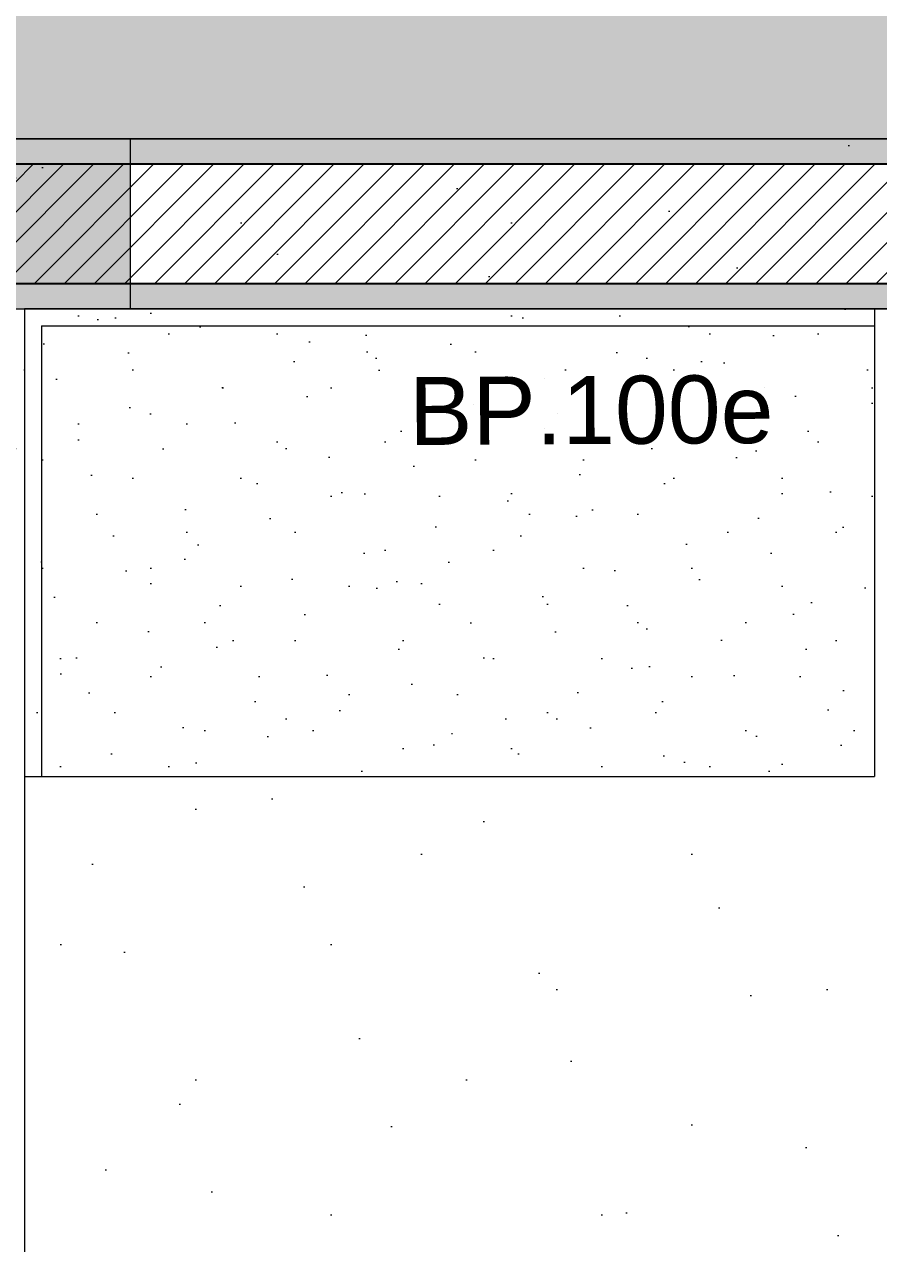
# Model space of a CAD drawing. Header units: metres. Extents: x -77 to 21.6, y -70.6 to -27.7.
# Drawn here: x -63.364 to -62.359, y -33.899 to -32.465 of the extents above; entities that cross this region are included whole.
import ezdxf

# ---------------------------------------------------------------- set-up
doc = ezdxf.new("R2010")
doc.units = ezdxf.units.M
doc.header["$MEASUREMENT"] = 0
for name, color, linetype in [('Concreto moldado in loco_Pilares.IFC Model', 7, 'Continuous'), ('NOTAS BANCADAS', 7, 'Continuous'), ('PAREDE CONSTRUIR', 7, 'Continuous')]:
    doc.layers.add(name, color=color, linetype=linetype)
for name, color, linetype, lineweight in [('Concreto moldado in loco_Pilares.IFC Model_Caneta_No__241', 7, 'Continuous', 13), ('Concreto moldado in loco_Pilares.IFC Model_Caneta_No__4', 7, 'Continuous', 20), ('LAJES.EST_Caneta_No__241', 7, 'Continuous', 13), ('LAJES.EST_Caneta_No__96', 252, 'Continuous', 0), ('NOTAS BANCADAS_Caneta_No__99', 7, 'Continuous', 20), ('PAREDE CONSTRUIR_Caneta_No__241', 7, 'Continuous', 13), ('PAREDE CONSTRUIR_Caneta_No__3', 7, 'Continuous', 25)]:
    doc.layers.add(name, color=color, linetype=linetype, lineweight=lineweight)
for name, color, linetype, lineweight, true_color in [('LAJES.EST_Caneta_No__18', 7, 'Continuous', 0, 0xdfdfdf), ('LOUCAS-METAIS.ARQ_Caneta_No__13', 7, 'Continuous', 0, 0xaaaaaa), ('LOUCAS-METAIS.ARQ_Caneta_No__16', 7, 'Continuous', 0, 0xc9c9c9), ('ZONA_Caneta_No__56', 7, 'Continuous', 0, 0xffe495)]:
    doc.layers.add(name, color=color, linetype=linetype, lineweight=lineweight, true_color=true_color)
doc.styles.add('GENERATED_STYLE_1', font='arial.ttf')
pattern_1 = [(45, (0, 0.2), (-0.06363961, 0.06363961), [0, -0.06, 0, -0.09]), (110, (0.2, 0.2), (0.08457234, 0.03078181), [0, -0.044, 0, -0.076])]

# ---------------------------------------------------------------- blocks, each defined once
blk = doc.blocks.new('Label_78_6', base_point=(-62.7933, -32.8548))
at = {"layer": 'NOTAS BANCADAS_Caneta_No__99', "color": 7, "lineweight": 20, "insert": (-62.5848, -32.878), "char_height": 0.08, "attachment_point": 2, "rotation": 0.323, "style": 'GENERATED_STYLE_1'}
blk.add_mtext('\\A1;{\\pqc;\\pt0,99;\\fArial|b0|i0|c0|p0;\\W1.000000;BP.100e\\fArial|b0|i0|c0|p0;\\W1.000000;\\A1{\\H.66x;\\S^  ;}\\fArial|b0|i0|c0|p0;\\W1.000000;\\fArial|b0|i0|c0|p0;\\W1.000000;\\A1{\\H.66x;\\S^  ;}\\fArial|b0|i0|c0|p0;\\W1.000000;\\fArial|b0|i0|c0|p0;\\W1.000000;\\fArial|b0|i0|c0|p0;\\W1.000000;\\fArial|b0|i0|c0|p0;\\W1.000000;\\fArial|b0|i0|c0|p0;\\W1.000000;\\fArial|b0|i0|c0|p0;\\W1.000000;\\fArial|b0|i0|c0|p0;\\W1.000000;\\A1{\\H.66x;\\S^  ;}\\fArial|b0|i0|c0|p0;\\W1.000000;\\fArial|b0|i0|c0|p0;\\W1.000000;\\A1{\\H.66x;\\S^  ;}\\fArial|b0|i0|c0|p0;\\W1.000000;\\fArial|b0|i0|c0|p0;\\W1.000000;\\fArial|b0|i0|c0|p0;\\W1.000000;\\fArial|b0|i0|c0|p0;\\W1.000000;\\fArial|b0|i0|c0|p0;\\W1.000000;\\fArial|b0|i0|c0|p0;\\W1.000000;\\fArial|b0|i0|c0|p0;\\W1.000000;\\A1{\\H.66x;\\S^  ;}\\fArial|b0|i0|c0|p0;\\W1.000000;\\fArial|b0|i0|c0|p0;\\W1.000000;\\A1{\\H.66x;\\S^  ;}\\fArial|b0|i0|c0|p0;\\W1.000000;\\fArial|b0|i0|c0|p0;\\W1.000000;\\fArial|b0|i0|c0|p0;\\W1.000000;\\fArial|b0|i0|c0|p0;\\W1.000000;\\fArial|b0|i0|c0|p0;\\W1.000000;\\fArial|b0|i0|c0|p0;\\W1.000000;\\fArial|b0|i0|c0|p0;\\W1.000000;\\A1{\\H.66x;\\S^  ;}\\fArial|b0|i0|c0|p0;\\W1.000000;\\fArial|b0|i0|c0|p0;\\W1.000000;\\A1{\\H.66x;\\S^  ;}\\fArial|b0|i0|c0|p0;\\W1.000000;\\fArial|b0|i0|c0|p0;\\W1.000000;\\fArial|b0|i0|c0|p0;\\W1.000000;\\fArial|b0|i0|c0|p0;\\W1.000000;\\fArial|b0|i0|c0|p0;\\W1.000000;\\fArial|b0|i0|c0|p0;\\W1.000000;\\fArial|b0|i0|c0|p0;\\W1.000000;\\A1{\\H.66x;\\S^  ;}\\fArial|b0|i0|c0|p0;\\W1.000000;\\fArial|b0|i0|c0|p0;\\W1.000000;\\A1{\\H.66x;\\S^  ;}\\fArial|b0|i0|c0|p0;\\W1.000000;\\fArial|b0|i0|c0|p0;\\W1.000000;\\fArial|b0|i0|c0|p0;\\W1.000000;\\fArial|b0|i0|c0|p0;\\W1.000000;\\fArial|b0|i0|c0|p0;\\W1.000000;\\fArial|b0|i0|c0|p0;\\W1.000000;\\fArial|b0|i0|c0|p0;\\W1.000000;\\A1{\\H.66x;\\S^  ;}\\fArial|b0|i0|c0|p0;\\W1.000000;}', dxfattribs=at)

msp = doc.modelspace()

# ---------------------------------------------------------------- hatches: boundary and pattern name
at = {"layer": 'Concreto moldado in loco_Pilares.IFC Model', "linetype": 'Continuous', "lineweight": 0, "true_color": 0x000000}
msp.add_hatch(color=18, dxfattribs=at).paths.add_polyline_path([(-63.539, -32.5997), (-63.539, -32.7997), (-63.239, -32.7997), (-63.239, -32.5997)])
at = {"layer": 'LAJES.EST_Caneta_No__18', "linetype": 'Continuous', "lineweight": 0, "true_color": 0xdfdfdf}
h = msp.add_hatch(dxfattribs=at)
h.set_pattern_fill('Piso_Externo__0006', color=254, style=0, pattern_type=2)
h.set_pattern_definition([(45, (0, 0.6), (-0.1909188, 0.1909188), [0, -0.18, 0, -0.27]), (110, (0.6, 0.6), (0.253717, 0.09234544), [0, -0.132, 0, -0.228])])
h.paths.add_polyline_path([(-76.514, -65.1016), (-73.814, -65.1016, -0.414214), (-75.814, -67.1016), (-66.814, -67.1016, -0.414214), (-68.814, -65.1016), (-68.814, -62.301), (-68.814, -45.4002, -0.414214), (-66.514, -43.1002), (-65.914, -43.1002), (-65.914, -42.3002), (-66.514, -42.3002), (-66.514, -38.2041), (-65.114, -38.2041), (-65.114, -36.7038), (-66.514, -36.7038), (-66.514, -32.5997), (-65.114, -32.5997), (-56.714, -32.5997), (-53.814, -32.5997), (-44.014, -32.5997), (-44.014, -42.3002), (-53.814, -42.3002), (-53.814, -47.1002), (-44.014, -47.1002), (-44.014, -50.8516), (-45.6136, -50.8516), (-45.6136, -52.3506), (-44.014, -52.3506), (-44.014, -60.3006), (-48.9163, -60.3006), (-48.9163, -61.1006), (-44.3609, -61.1006), (-44.3609, -67.1016), (-44.014, -67.1016), (-41.514, -67.1016), (-41.514, -28.1016), (-41.714, -28.1016), (-41.714, -60.3006), (-43.014, -60.3006), (-43.014, -30.0016), (-66.514, -30.0016), (-66.514, -28.1016), (-76.514, -28.1016)])
h.paths.add_polyline_path([(-73.814, -45.1016), (-76.314, -45.1016), (-76.314, -43.0892), (-75.7984, -43.0908, -0.414214), (-73.8139, -45.0876)], flags=0)
h.paths.add_polyline_path([(-73.814, -45.5846, -0.009328), (-73.814, -45.6604)], flags=0)
h.paths.add_polyline_path([(-52.814, -46.3002), (-52.814, -43.1002), (-44.014, -43.1002), (-44.014, -46.3002)], flags=0)
h.paths.add_polyline_path([(-67.714, -34.1), (-76.314, -34.1), (-76.314, -32.5997), (-67.714, -32.5997)], flags=0)
at = {"layer": 'LAJES.EST_Caneta_No__96', "linetype": 'Continuous', "lineweight": 0}
h = msp.add_hatch(dxfattribs=at)
h.set_pattern_fill('Haie_OD_0006', color=252, style=0, pattern_type=2)
h.set_pattern_definition([(45, (0, 0.5), (-0.159099, 0.159099), [0, -0.15, 0, -0.225]), (110, (0.5, 0.5), (0.21143084, 0.0769545), [0, -0.11, 0, -0.19])])
h.paths.add_polyline_path([(-66.514, -36.7038), (-65.114, -36.7038), (-65.114, -36.5038), (-63.464, -36.5038), (-63.464, -34.9038), (-58.8637, -34.9038), (-58.8637, -32.5997), (-66.514, -32.5997), (-66.514, -32.7997), (-66.514, -36.5038)])
at = {"layer": 'LOUCAS-METAIS.ARQ_Caneta_No__16', "linetype": 'Continuous', "lineweight": 0, "true_color": 0xc9c9c9}
h = msp.add_hatch(dxfattribs=at)
h.set_pattern_fill('Haie_OD_LEGENDA_0006', color=9, style=0, pattern_type=2)
h.set_pattern_definition(pattern_1)
h.paths.add_polyline_path([(-63.364, -33.3497), (-63.344, -33.3497), (-63.344, -32.7997), (-63.364, -32.7997)])
h = msp.add_hatch(dxfattribs=at)
h.set_pattern_fill('Haie_OD_LEGENDA_0006', color=9, style=0, pattern_type=2)
h.set_pattern_definition(pattern_1)
h.paths.add_polyline_path([(-63.344, -32.8197), (-62.364, -32.8197), (-62.364, -32.7997), (-63.344, -32.7997)])
h = msp.add_hatch(dxfattribs=at)
h.set_pattern_fill('Haie_OD_LEGENDA_0006', color=9, style=0, pattern_type=2)
h.set_pattern_definition(pattern_1)
h.paths.add_polyline_path([(-63.344, -33.3497), (-62.364, -33.3497), (-62.364, -32.8197), (-63.344, -32.8197)])
at = {"layer": 'PAREDE CONSTRUIR', "linetype": 'Continuous', "lineweight": 0, "true_color": 0xffffff}
for points in [[(-63.464, -32.5997), (-63.464, -32.6297), (-62.0597, -32.6297), (-62.0597, -32.5997)], [(-62.0597, -32.7697), (-63.464, -32.7697), (-63.464, -32.7997), (-62.0597, -32.7997)]]:
    msp.add_hatch(color=7, dxfattribs=at).paths.add_polyline_path(points)
at = {"layer": 'PAREDE CONSTRUIR', "linetype": 'Continuous', "lineweight": 0, "true_color": 0x000000}
h = msp.add_hatch(dxfattribs=at)
h.set_pattern_fill('common_brick_0006', color=18, style=0, pattern_type=2)
h.set_pattern_definition([(45, (0, 0), (-0.0176776695, 0.0176776695), [])])
h.paths.add_polyline_path([(-63.464, -32.6297), (-63.464, -32.7697), (-62.0597, -32.7697), (-62.0597, -32.6297)])

# ---------------------------------------------------------------- linework, layer by layer
at = {"layer": 'Concreto moldado in loco_Pilares.IFC Model_Caneta_No__241', "color": 7, "linetype": 'Continuous', "lineweight": 13, "flags": 128}
msp.add_lwpolyline([(-63.539, -32.5997), (-63.539, -32.7997), (-63.239, -32.7997), (-63.239, -32.5997)], close=True, dxfattribs=at)
at = {"layer": 'Concreto moldado in loco_Pilares.IFC Model_Caneta_No__4', "color": 7, "linetype": 'Continuous', "lineweight": 20, "flags": 128}
msp.add_lwpolyline([(-63.539, -32.5997), (-63.539, -32.7997), (-63.239, -32.7997), (-63.239, -32.5997)], close=True, dxfattribs=at)
at = {"layer": 'LAJES.EST_Caneta_No__241', "color": 7, "linetype": 'Continuous', "lineweight": 13, "flags": 128}
for points in [[(-58.8637, -34.9038), (-58.8637, -32.5997), (-66.514, -32.5997), (-66.514, -32.7997), (-66.514, -36.5038), (-66.514, -36.7038)], [(-65.914, -42.3002), (-66.514, -42.3002), (-66.514, -38.2041), (-65.114, -38.2041), (-65.114, -36.7038), (-66.514, -36.7038), (-66.514, -32.5997), (-65.114, -32.5997), (-56.714, -32.5997), (-53.814, -32.5997), (-44.014, -32.5997), (-44.014, -42.3002), (-53.814, -42.3002), (-53.814, -47.1002), (-44.014, -47.1002), (-44.014, -50.8516), (-45.6136, -50.8516), (-45.6136, -52.3506), (-44.014, -52.3506), (-44.014, -60.3006), (-48.9163, -60.3006)], [(-65.914, -42.3002), (-66.514, -42.3002), (-66.514, -38.2041), (-65.114, -38.2041), (-65.114, -36.7038), (-66.514, -36.7038), (-66.514, -32.5997), (-65.114, -32.5997), (-56.714, -32.5997), (-53.814, -32.5997), (-44.014, -32.5997), (-44.014, -42.3002), (-53.814, -42.3002), (-53.814, -47.1002), (-44.014, -47.1002), (-44.014, -50.8516), (-45.6136, -50.8516), (-45.6136, -52.3506), (-44.014, -52.3506), (-44.014, -60.3006), (-48.9163, -60.3006)], [(-65.914, -42.3002), (-66.514, -42.3002), (-66.514, -38.2041), (-65.114, -38.2041), (-65.114, -36.7038), (-66.514, -36.7038), (-66.514, -32.5997), (-65.114, -32.5997), (-56.714, -32.5997), (-53.814, -32.5997), (-44.014, -32.5997), (-44.014, -42.3002), (-53.814, -42.3002), (-53.814, -47.1002), (-44.014, -47.1002), (-44.014, -50.8516), (-45.6136, -50.8516), (-45.6136, -52.3506), (-44.014, -52.3506), (-44.014, -60.3006), (-48.9163, -60.3006)], [(-65.914, -42.3002), (-66.514, -42.3002), (-66.514, -38.2041), (-65.114, -38.2041), (-65.114, -36.7038), (-66.514, -36.7038), (-66.514, -32.5997), (-65.114, -32.5997), (-56.714, -32.5997), (-53.814, -32.5997), (-44.014, -32.5997), (-44.014, -42.3002), (-53.814, -42.3002), (-53.814, -47.1002), (-44.014, -47.1002), (-44.014, -50.8516), (-45.6136, -50.8516), (-45.6136, -52.3506), (-44.014, -52.3506), (-44.014, -60.3006), (-48.9163, -60.3006)], [(-65.914, -42.3002), (-66.514, -42.3002), (-66.514, -38.2041), (-65.114, -38.2041), (-65.114, -36.7038), (-66.514, -36.7038), (-66.514, -32.5997), (-65.114, -32.5997), (-56.714, -32.5997), (-53.814, -32.5997), (-44.014, -32.5997), (-44.014, -42.3002), (-53.814, -42.3002), (-53.814, -47.1002), (-44.014, -47.1002), (-44.014, -50.8516), (-45.6136, -50.8516), (-45.6136, -52.3506), (-44.014, -52.3506), (-44.014, -60.3006), (-48.9163, -60.3006)]]:
    msp.add_lwpolyline(points, dxfattribs=at)
at = {"layer": 'LOUCAS-METAIS.ARQ_Caneta_No__13', "color": 253, "linetype": 'Continuous', "lineweight": 0, "true_color": 0xaaaaaa, "flags": 128}
for points in [[(-63.364, -32.7997), (-63.344, -32.7997)], [(-63.364, -32.7997), (-63.364, -33.3497)], [(-63.344, -32.7997), (-62.364, -32.7997)], [(-62.364, -32.7997), (-62.364, -32.8197)], [(-63.344, -32.8197), (-63.344, -33.3497)], [(-63.344, -32.8197), (-62.364, -32.8197)], [(-62.364, -32.8197), (-62.364, -33.3497)], [(-63.364, -33.3497), (-63.344, -33.3497)], [(-63.344, -33.3497), (-62.364, -33.3497)]]:
    msp.add_lwpolyline(points, dxfattribs=at)
at = {"layer": 'PAREDE CONSTRUIR_Caneta_No__241', "color": 7, "linetype": 'Continuous', "lineweight": 13, "flags": 128}
for points in [[(-62.0597, -32.5997), (-63.464, -32.5997)], [(-63.464, -32.7997), (-62.0597, -32.7997)]]:
    msp.add_lwpolyline(points, dxfattribs=at)
at = {"layer": 'PAREDE CONSTRUIR_Caneta_No__3', "color": 7, "linetype": 'Continuous', "lineweight": 25}
for p, q in [((-62.0597, -32.6297), (-63.464, -32.6297)), ((-63.464, -32.7697), (-62.0597, -32.7697))]:
    msp.add_line(p, q, dxfattribs=at)
at = {"layer": 'ZONA_Caneta_No__56', "color": 41, "linetype": 'Continuous', "lineweight": 0, "true_color": 0xffe495, "flags": 128}
msp.add_lwpolyline([(-58.8637, -34.9038), (-58.8637, -32.7997), (-63.364, -32.7997), (-63.364, -34.9038)], close=True, dxfattribs=at)

# ---------------------------------------------------------------- block references
at = {"layer": 'NOTAS BANCADAS', "color": 251, "linetype": 'Continuous', "lineweight": 5, "true_color": 0x6b6b6b}
msp.add_blockref('Label_78_6', (-62.7933, -32.8548), dxfattribs=at)

doc.saveas('drawing.dxf')
